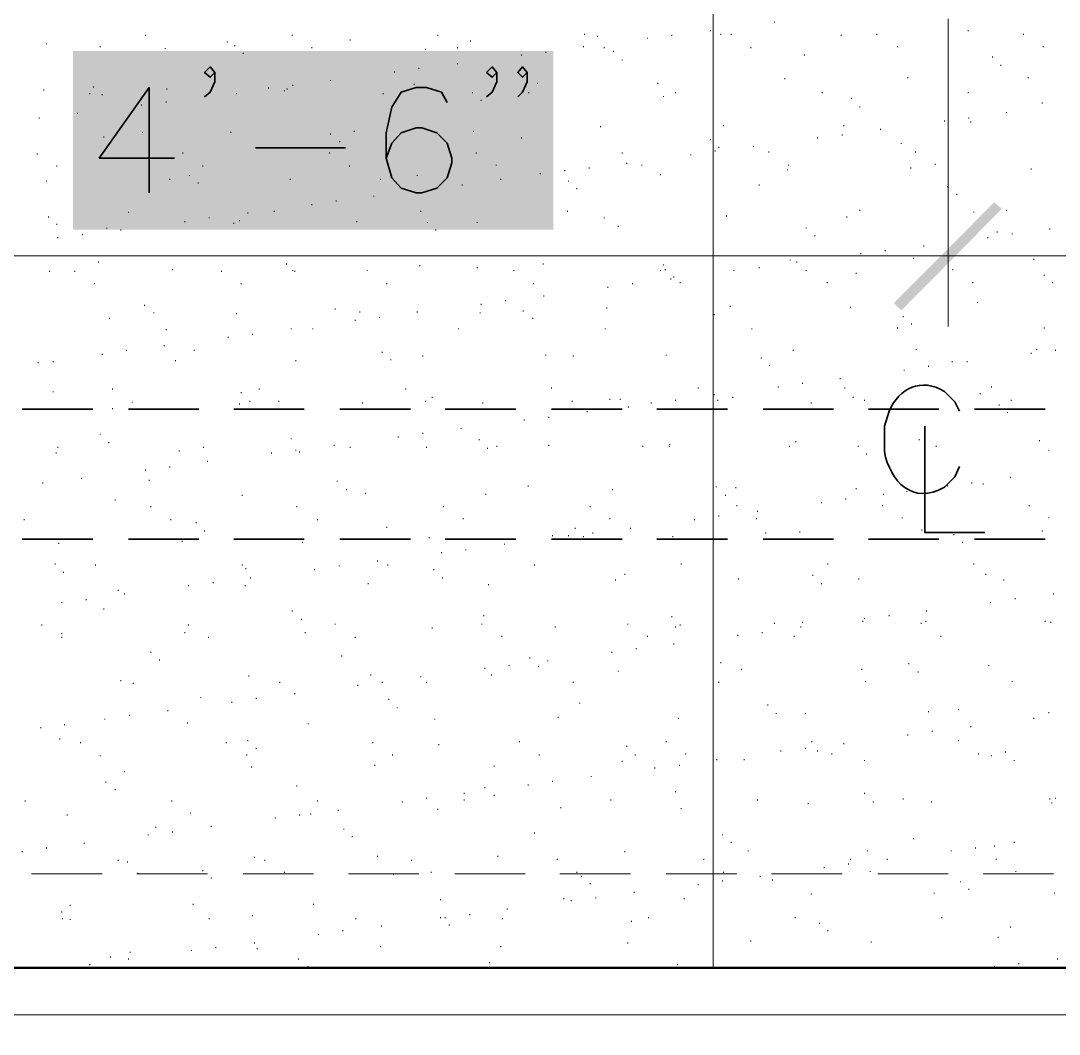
# Model space of a CAD drawing. Header units: inches. Extents: x 5 to 516, y -193 to 129.
# Drawn here: x 68.427 to 72.109, y -88.185 to -84.593 of the extents above; entities that cross this region are included whole.
import ezdxf

# ---------------------------------------------------------------- set-up
doc = ezdxf.new("R2010")
doc.units = ezdxf.units.IN
doc.header["$MEASUREMENT"] = 0
doc.layers.add('PDF4_Geometry', color=7, linetype='Continuous')
doc.layers.add('PDF4_Solid Fills', color=7, linetype='Continuous')

msp = doc.modelspace()

# ---------------------------------------------------------------- hatches: boundary and pattern name
at = {"layer": 'PDF4_Solid Fills', "transparency": 33554559}
msp.add_hatch(color=256, dxfattribs=at).paths.add_polyline_path([(71.5487541, -85.6196488), (71.9054197, -85.2596512), (71.878753, -85.2363179), (71.5220849, -85.5929846), (71.5487516, -85.6196512)])

# ---------------------------------------------------------------- linework, layer by layer
at = {"layer": 'PDF4_Geometry', "lineweight": 15}
for points in [[(70.8820906, -87.9496505), (70.8820906, -79.9696499)], [(71.0987587, -84.5996492), (71.0987587, -84.596316)], [(70.4254255, -84.6429825), (70.4254255, -84.6396492)], [(70.8720944, -84.6296492), (70.8720944, -84.6263156)], [(70.9087596, -84.6429825), (70.9087596, -84.6396492)], [(70.9454281, -84.6429825), (70.9454281, -84.6396492)], [(71.4620942, -84.6429825), (71.4620942, -84.6396492)], [(71.7854279, -84.6296492), (71.7854279, -84.6263156)], [(71.9820934, -84.6429825), (71.9820934, -84.6396492)], [(68.5187583, -84.6763157), (68.5187583, -84.6729825)], [(68.868761, -84.6463157), (68.868761, -84.6429825)], [(69.1587594, -84.6696493), (69.1587594, -84.6663157)], [(69.3887602, -84.6463157), (69.3887602, -84.6429825)], [(69.5954253, -84.6629825), (69.5954253, -84.6596493)], [(69.9054263, -84.6463157), (69.9054263, -84.6429825)], [(70.0220916, -84.6663157), (70.0220916, -84.6629825)], [(70.4720937, -84.6496493), (70.4720937, -84.6463157)], [(70.6487599, -84.6563157), (70.6487599, -84.6529825)], [(70.7354265, -84.6463157), (70.7354265, -84.6429825)], [(71.3354258, -84.6463157), (71.3354258, -84.6429825)], [(68.7087607, -84.6863157), (68.7087607, -84.6829825)], [(68.9387582, -84.6929826), (68.9387582, -84.6896489)], [(69.185425, -84.6829825), (69.185425, -84.6796493)], [(69.2154272, -84.709649), (69.2154272, -84.7063157)], [(69.4587608, -84.6896489), (69.4587608, -84.6863157)], [(69.8620947, -84.6963157), (69.8620947, -84.6929826)], [(69.9754268, -84.6896489), (69.9754268, -84.6863157)], [(70.2020945, -84.7163158), (70.2020945, -84.7129826)], [(70.288761, -84.7063157), (70.288761, -84.7029826)], [(70.4220923, -84.6863157), (70.4220923, -84.6829825)], [(70.495426, -84.6896489), (70.495426, -84.6863157)], [(70.5287614, -84.7029826), (70.5287614, -84.699649)], [(71.0154253, -84.6896489), (71.0154253, -84.6863157)], [(71.2054278, -84.7163158), (71.2054278, -84.7129826)], [(71.5354279, -84.6863157), (71.5354279, -84.6829825)], [(72.0520939, -84.6863157), (72.0520939, -84.6829825)], [(69.9754268, -84.7463159), (69.9754268, -84.7429826)], [(70.5587602, -84.7329826), (70.5587602, -84.729649)], [(71.8720945, -84.7229826), (71.8720945, -84.719649)], [(71.9020933, -84.7529826), (71.9020933, -84.749649)], [(69.7520924, -84.7763159), (69.7520924, -84.7729822)], [(69.8387589, -84.7629827), (69.8387589, -84.759649)], [(69.3920935, -84.8229824), (69.3920935, -84.8196491)], [(69.5254281, -84.8063159), (69.5254281, -84.8029823)], [(69.8220929, -84.8196491), (69.8220929, -84.816316)], [(70.2587588, -84.816316), (70.2587588, -84.8129824)], [(70.6854251, -84.816316), (70.6854251, -84.8129824)], [(71.1354272, -84.7996491), (71.1354272, -84.7963159)], [(71.5720931, -84.7963159), (71.5720931, -84.7929823)], [(71.9987594, -84.7963159), (71.9987594, -84.7929823)], [(68.5087587, -84.8396492), (68.5087587, -84.836316)], [(68.6720922, -84.8529824), (68.6720922, -84.8496492)], [(68.685425, -84.8296492), (68.685425, -84.826316)], [(68.7154271, -84.8563156), (68.7154271, -84.8529824)], [(68.945428, -84.836316), (68.945428, -84.8329824)], [(69.0787593, -84.8629824), (69.0787593, -84.8596493)], [(69.1920948, -84.8529824), (69.1920948, -84.8496492)], [(69.3054269, -84.8329824), (69.3054269, -84.8296492)], [(69.3620947, -84.8429824), (69.3620947, -84.8396492)], [(69.3720943, -84.836316), (69.3720943, -84.8329824)], [(69.712094, -84.8529824), (69.712094, -84.8496492)], [(70.0287614, -84.8496492), (70.0287614, -84.846316)], [(70.22876, -84.8496492), (70.22876, -84.846316)], [(70.7054277, -84.8629824), (70.7054277, -84.8596493)], [(70.7487593, -84.8496492), (70.7487593, -84.846316)], [(71.2687585, -84.8496492), (71.2687585, -84.846316)], [(71.7854279, -84.8496492), (71.7854279, -84.846316)], [(68.8554249, -84.8929825), (68.8554249, -84.8896493)], [(68.9420948, -84.8829825), (68.9420948, -84.8796493)], [(70.0587602, -84.8763156), (70.0587602, -84.8729824)], [(71.3720945, -84.8696493), (71.3720945, -84.8663156)], [(71.4020932, -84.8996493), (71.4020932, -84.8963157)], [(72.0487607, -84.8863156), (72.0487607, -84.8829825)], [(68.6287606, -84.9229825), (68.6287606, -84.9196493)], [(71.9220924, -84.9196493), (71.9220924, -84.9163157)], [(68.4920927, -84.9396489), (68.4920927, -84.9363158)], [(70.4820933, -84.969649), (70.4820933, -84.9663158)], [(70.9187591, -84.9663158), (70.9187591, -84.9629826)], [(71.3454254, -84.9663158), (71.3454254, -84.9629826)], [(71.7020946, -84.949649), (71.7020946, -84.9463158)], [(71.7887612, -84.9396489), (71.7887612, -84.9363158)], [(71.7954275, -84.9529826), (71.7954275, -84.949649)], [(68.7220935, -85.0063159), (68.7220935, -85.0029827)], [(68.8587614, -84.989649), (68.8587614, -84.9863158)], [(69.1720922, -84.989649), (69.1720922, -84.9863158)], [(69.5254281, -84.9963159), (69.5254281, -84.9929826)], [(69.6087615, -84.9863158), (69.6087615, -84.9829826)], [(70.0320946, -84.9863158), (70.0320946, -84.9829826)], [(70.2020945, -85.009649), (70.2020945, -85.0063159)], [(71.2520925, -85.009649), (71.2520925, -85.0063159)], [(71.3387591, -84.999649), (71.3387591, -84.9963159)], [(71.475427, -84.979649), (71.475427, -84.9763158)], [(69.5587601, -85.0229823), (69.5587601, -85.0196491)], [(70.8720944, -85.0163159), (70.8720944, -85.0129827)], [(70.9020932, -85.0429823), (70.9020932, -85.0396491)], [(71.0254283, -85.0396491), (71.0254283, -85.0363159)], [(71.5487607, -85.0296491), (71.5487607, -85.0263159)], [(68.4854263, -85.066316), (68.4854263, -85.0629824)], [(69.0020923, -85.0629824), (69.0020923, -85.0596492)], [(69.5220916, -85.0629824), (69.5220916, -85.0596492)], [(70.0420942, -85.0629824), (70.0420942, -85.0596492)], [(70.5587602, -85.0629824), (70.5587602, -85.0596492)], [(70.8020938, -85.0696492), (70.8020938, -85.066316)], [(70.8887604, -85.0563159), (70.8887604, -85.0529823)], [(71.0787594, -85.0596492), (71.0787594, -85.0563159)], [(71.5987587, -85.0596492), (71.5987587, -85.0563159)], [(68.5554268, -85.1096493), (68.5554268, -85.1063156)], [(69.0720929, -85.1096493), (69.0720929, -85.1063156)], [(69.5920921, -85.1096493), (69.5920921, -85.1063156)], [(70.1120947, -85.1063156), (70.1120947, -85.1029824)], [(70.4420949, -85.1163157), (70.4420949, -85.1129824)], [(70.5754262, -85.0996492), (70.5754262, -85.096316)], [(70.6287608, -85.1063156), (70.6287608, -85.1029824)], [(71.1454268, -85.1229824), (71.1454268, -85.1196493)], [(71.14876, -85.1063156), (71.14876, -85.1029824)], [(71.5820927, -85.1163157), (71.5820927, -85.1129824)], [(71.6687592, -85.1029824), (71.6687592, -85.0996492)], [(72.0087589, -85.1196493), (72.0087589, -85.1163157)], [(68.9554276, -85.1563157), (68.9554276, -85.1529825)], [(69.0254281, -85.1429825), (69.0254281, -85.1396493)], [(69.3820938, -85.1563157), (69.3820938, -85.1529825)], [(69.7020944, -85.1563157), (69.7020944, -85.1529825)], [(69.8320925, -85.1429825), (69.8320925, -85.1396493)], [(70.1287607, -85.1563157), (70.1287607, -85.1529825)], [(70.2687584, -85.1363157), (70.2687584, -85.1329825)], [(70.355425, -85.1263157), (70.355425, -85.1229824)], [(70.6954281, -85.1396493), (70.6954281, -85.1363157)], [(68.5187583, -85.1629826), (68.5187583, -85.1596493)], [(69.0554269, -85.1696493), (69.0554269, -85.1663157)], [(69.9054263, -85.1863158), (69.9054263, -85.1829826)], [(69.9920928, -85.1763157), (69.9920928, -85.1729826)], [(70.3687611, -85.1629826), (70.3687611, -85.1596493)], [(70.3987599, -85.1896489), (70.3987599, -85.1863158)], [(71.0454275, -85.1763157), (71.0454275, -85.1729826)], [(71.7120942, -85.1829826), (71.7120942, -85.1796494)], [(69.5454274, -85.2329827), (69.5454274, -85.2296491)], [(69.6787586, -85.2163158), (69.6787586, -85.2129826)], [(71.7454261, -85.209649), (71.7454261, -85.2063158)], [(69.3254261, -85.2696491), (69.3254261, -85.2663159)], [(69.4587608, -85.2463159), (69.4587608, -85.2429827)], [(69.8454253, -85.2696491), (69.8454253, -85.2663159)], [(70.3654279, -85.2696491), (70.3654279, -85.2663159)], [(70.882094, -85.2663159), (70.882094, -85.2629827)], [(71.4020932, -85.2663159), (71.4020932, -85.2629827)], [(71.9220924, -85.2663159), (71.9220924, -85.2629827)], [(68.5254281, -85.2896491), (68.5254281, -85.286316)], [(68.8087601, -85.2729823), (68.8087601, -85.2696491)], [(69.0087587, -85.306316), (69.0087587, -85.3029823)], [(69.0954253, -85.2929823), (69.0954253, -85.2896491)], [(69.2020944, -85.3029823), (69.2020944, -85.2996492)], [(69.2320932, -85.276316), (69.2320932, -85.2729823)], [(69.6187611, -85.306316), (69.6187611, -85.3029823)], [(70.495426, -85.2929823), (70.495426, -85.2896491)], [(70.9287587, -85.286316), (70.9287587, -85.2829823)], [(71.3554251, -85.2896491), (71.3554251, -85.286316)], [(71.8054271, -85.2729823), (71.8054271, -85.2696491)], [(68.5554268, -85.316316), (68.5554268, -85.3129824)], [(68.7320931, -85.3296492), (68.7320931, -85.326316)], [(68.7820945, -85.336316), (68.7820945, -85.3329824)], [(69.1820918, -85.3129824), (69.1820918, -85.3096492)], [(69.8687611, -85.3096492), (69.8687611, -85.306316)], [(69.8987599, -85.336316), (69.8987599, -85.3329824)], [(70.0454274, -85.3096492), (70.0454274, -85.306316)], [(70.5454274, -85.3229824), (70.5454274, -85.3196492)], [(71.2120942, -85.3296492), (71.2120942, -85.326316)], [(71.8887604, -85.3429824), (71.8887604, -85.3396492)], [(72.0754263, -85.3329824), (72.0754263, -85.3296492)], [(68.5587601, -85.3629825), (68.5587601, -85.3596493)], [(68.6454266, -85.3529825), (68.6454266, -85.3496492)], [(71.2420929, -85.3563156), (71.2420929, -85.3529825)], [(71.8554251, -85.3629825), (71.8554251, -85.3596493)], [(71.942095, -85.3496492), (71.942095, -85.3463161)], [(71.492093, -85.4096493), (71.492093, -85.4063157)], [(71.6287609, -85.3929825), (71.6287609, -85.3896493)], [(75.838756, -85.4263179), (71.7154223, -85.4263179), (67.5887554, -85.4263179)], [(68.7020943, -85.449649), (68.7020943, -85.4463158)], [(71.1554264, -85.4429826), (71.1554264, -85.439649)], [(71.1787588, -85.449649), (71.1787588, -85.4463158)], [(71.4054264, -85.4196494), (71.4054264, -85.4163157)], [(71.5920922, -85.4363158), (71.5920922, -85.4329826)], [(72.0187586, -85.439649), (72.0187586, -85.4363158)], [(68.5287613, -85.4829827), (68.5287613, -85.4796491)], [(68.618761, -85.4829827), (68.618761, -85.4796491)], [(68.9654271, -85.4763159), (68.9654271, -85.4729826)], [(69.1387602, -85.4829827), (69.1387602, -85.4796491)], [(69.3687611, -85.4563158), (69.3687611, -85.4529826)], [(69.3920935, -85.4796491), (69.3920935, -85.4763159)], [(69.3987598, -85.4829827), (69.3987598, -85.4796491)], [(69.6554263, -85.4796491), (69.6554263, -85.4763159)], [(69.8420921, -85.4629826), (69.8420921, -85.459649)], [(70.0454274, -85.469649), (70.0454274, -85.4663159)], [(70.1754255, -85.4796491), (70.1754255, -85.4763159)], [(70.2787614, -85.4563158), (70.2787614, -85.4529826)], [(70.6954281, -85.4796491), (70.6954281, -85.4763159)], [(70.7054277, -85.459649), (70.7054277, -85.4563158)], [(70.7120941, -85.4763159), (70.7120941, -85.4729826)], [(70.9554278, -85.4796491), (70.9554278, -85.4763159)], [(71.0454275, -85.469649), (71.0454275, -85.4663159)], [(71.2120942, -85.4796491), (71.2120942, -85.4763159)], [(71.3887604, -85.4896491), (71.3887604, -85.4863159)], [(71.7320934, -85.4763159), (71.7320934, -85.4729826)], [(68.6887582, -85.526316), (68.6887582, -85.5229823)], [(69.2087608, -85.526316), (69.2087608, -85.5229823)], [(69.7254268, -85.526316), (69.7254268, -85.5229823)], [(70.245426, -85.526316), (70.245426, -85.5229823)], [(70.5954254, -85.526316), (70.5954254, -85.5229823)], [(70.7320933, -85.5096491), (70.7320933, -85.5063159)], [(70.7420929, -85.5029827), (70.7420929, -85.4996491)], [(70.7654253, -85.5229823), (70.7654253, -85.5196491)], [(71.2854279, -85.5229823), (71.2854279, -85.5196491)], [(71.8020939, -85.5229823), (71.8020939, -85.5196491)], [(72.0554271, -85.4963159), (72.0554271, -85.4929827)], [(72.0854259, -85.5229823), (72.0854259, -85.5196491)], [(70.5087588, -85.5396491), (70.5087588, -85.536316)], [(70.0587602, -85.5996493), (70.0587602, -85.5963161)], [(70.1454267, -85.586316), (70.1454267, -85.5829824)], [(70.2820946, -85.5696492), (70.2820946, -85.566316)], [(71.8187599, -85.5929824), (71.8187599, -85.5896493)], [(68.8654278, -85.6029825), (68.8654278, -85.5996493)], [(68.8987598, -85.6296493), (68.8987598, -85.6263157)], [(69.1920948, -85.6329825), (69.1920948, -85.6296493)], [(69.5420941, -85.6163157), (69.5420941, -85.6129825)], [(69.6287607, -85.6263157), (69.6287607, -85.6229825)], [(69.8320925, -85.6263157), (69.8320925, -85.6229825)], [(70.055427, -85.6296493), (70.055427, -85.6263157)], [(70.2087609, -85.6229825), (70.2087609, -85.6196493)], [(70.5054257, -85.6129825), (70.5054257, -85.6096493)], [(70.8854272, -85.6363157), (70.8854272, -85.6329825)], [(70.9420949, -85.6063156), (70.9420949, -85.6029825)], [(71.3687612, -85.6096493), (71.3687612, -85.6063156)], [(68.7420927, -85.6496494), (68.7420927, -85.6463158)], [(69.6120947, -85.6563158), (69.6120947, -85.6529825)], [(69.6987612, -85.6463158), (69.6987612, -85.6429825)], [(70.2420929, -85.6496494), (70.2420929, -85.6463158)], [(71.5554271, -85.6429825), (71.5554271, -85.6396493)], [(71.5854259, -85.6696494), (71.5854259, -85.6663158)], [(68.9420948, -85.689649), (68.9420948, -85.6863158)], [(69.2487592, -85.7063158), (69.2487592, -85.7029827)], [(69.3854271, -85.6863158), (69.3854271, -85.6829826)], [(69.462094, -85.6863158), (69.462094, -85.6829826)], [(69.97876, -85.6863158), (69.97876, -85.6829826)], [(70.4987593, -85.6863158), (70.4987593, -85.6829826)], [(71.0187585, -85.6863158), (71.0187585, -85.6829826)], [(71.5354279, -85.6829826), (71.5354279, -85.6796494)], [(72.0554271, -85.6829826), (72.0554271, -85.6796494)], [(68.935425, -85.7463159), (68.935425, -85.7429827)], [(69.1620926, -85.7163159), (69.1620926, -85.7129827)], [(68.7154271, -85.776316), (68.7154271, -85.7729823)], [(68.8020937, -85.7629828), (68.8020937, -85.7596491)], [(69.0420941, -85.7629828), (69.0420941, -85.7596491)], [(69.7087608, -85.7696492), (69.7087608, -85.7663159)], [(69.8520917, -85.7829824), (69.8520917, -85.7796492)], [(70.288761, -85.7796492), (70.288761, -85.776316)], [(70.3854271, -85.7829824), (70.3854271, -85.7796492)], [(70.7154273, -85.7796492), (70.7154273, -85.776316)], [(71.165426, -85.7629828), (71.165426, -85.7596491)], [(71.6020919, -85.7596491), (71.6020919, -85.7563159)], [(72.0087589, -85.7729823), (72.0087589, -85.7696492)], [(72.0287616, -85.7596491), (72.0287616, -85.7563159)], [(72.0954255, -85.7629828), (72.0954255, -85.7596491)], [(68.4887595, -85.806316), (68.4887595, -85.8029824)], [(68.5420941, -85.8029824), (68.5420941, -85.7996492)], [(68.9754268, -85.7996492), (68.9754268, -85.796316)], [(69.4020931, -85.7996492), (69.4020931, -85.796316)], [(69.7387596, -85.796316), (69.7387596, -85.7929824)], [(71.0520939, -85.7896492), (71.0520939, -85.786316)], [(71.0820926, -85.816316), (71.0820926, -85.8129824)], [(71.6454268, -85.8196492), (71.6454268, -85.816316)], [(71.7287601, -85.8029824), (71.7287601, -85.7996492)], [(71.7820947, -85.8029824), (71.7820947, -85.7996492)], [(71.5587603, -85.8329824), (71.5587603, -85.8296493)], [(70.3087602, -85.8963158), (70.3087602, -85.8929826)], [(70.8287594, -85.8963158), (70.8287594, -85.8929826)], [(71.1120948, -85.8929826), (71.1120948, -85.8896493)], [(71.1987613, -85.8796493), (71.1987613, -85.8763157)], [(71.3320927, -85.8629825), (71.3320927, -85.8596493)], [(71.3487587, -85.8963158), (71.3487587, -85.8929826)], [(71.8687613, -85.8929826), (71.8687613, -85.8896493)], [(68.5420941, -85.9096494), (68.5420941, -85.9063158)], [(68.7520923, -85.8996494), (68.7520923, -85.8963158)], [(69.2087608, -85.9129826), (69.2087608, -85.9096494)], [(69.2720916, -85.8996494), (69.2720916, -85.8963158)], [(69.7920942, -85.8996494), (69.7920942, -85.8963158)], [(69.8854271, -85.9296494), (69.8854271, -85.9263158)], [(70.8854272, -85.9196494), (70.8854272, -85.9163158)], [(70.9520945, -85.9296494), (70.9520945, -85.9263158)], [(71.3787608, -85.9296494), (71.3787608, -85.9263158)], [(71.8287595, -85.9163158), (71.8287595, -85.9129826)], [(68.7520923, -85.9696491), (68.7520923, -85.9663159)], [(68.8220929, -85.9463158), (68.8220929, -85.9429827)], [(69.2020944, -85.9529827), (69.2020944, -85.9496491)], [(69.2387596, -85.9429827), (69.2387596, -85.939649)], [(69.3420921, -85.9429827), (69.3420921, -85.939649)], [(69.6387603, -85.9496491), (69.6387603, -85.9463158)], [(69.8620947, -85.9429827), (69.8620947, -85.939649)], [(70.0654266, -85.9496491), (70.0654266, -85.9463158)], [(70.3820939, -85.9429827), (70.3820939, -85.939649)], [(70.5154253, -85.9363158), (70.5154253, -85.9329826)], [(70.5520938, -85.9363158), (70.5520938, -85.9329826)], [(70.5820926, -85.9629827), (70.5820926, -85.9596491)], [(70.6620927, -85.9496491), (70.6620927, -85.9463158)], [(70.7487593, -85.939649), (70.7487593, -85.9363158)], [(70.89876, -85.939649), (70.89876, -85.9363158)], [(71.2287601, -85.9496491), (71.2287601, -85.9463158)], [(71.4187592, -85.939649), (71.4187592, -85.9363158)], [(71.8954268, -85.9563158), (71.8954268, -85.9529827)], [(71.9387584, -85.939649), (71.9387584, -85.9363158)], [(70.2987606, -85.9996491), (70.2987606, -85.996316)], [(70.4354251, -85.9796491), (70.4354251, -85.9763159)], [(71.9254256, -85.9829827), (71.9254256, -85.9796491)], [(69.9887596, -86.0396492), (69.9887596, -86.036316)], [(70.2120941, -86.0096491), (70.2120941, -86.006316)], [(68.7087607, -86.0596492), (68.7087607, -86.056316)], [(69.3854271, -86.0763161), (69.3854271, -86.0729825)], [(69.7654252, -86.0696492), (69.7654252, -86.0663161)], [(69.8520917, -86.056316), (69.8520917, -86.0529824)], [(70.0520938, -86.0796493), (70.0520938, -86.0763161)], [(71.6120949, -86.0796493), (71.6120949, -86.0763161)], [(68.5587601, -86.1063157), (68.5587601, -86.1029825)], [(68.7387595, -86.0896493), (68.7387595, -86.0863161)], [(69.0754261, -86.1063157), (69.0754261, -86.1029825)], [(69.4020931, -86.1163157), (69.4020931, -86.1129825)], [(69.538761, -86.0996493), (69.538761, -86.0963161)], [(69.5954253, -86.1063157), (69.5954253, -86.1029825)], [(69.8654279, -86.1063157), (69.8654279, -86.1029825)], [(70.0820926, -86.1096494), (70.0820926, -86.1063157)], [(70.1154279, -86.1029825), (70.1154279, -86.0996493)], [(70.2987606, -86.0996493), (70.2987606, -86.0963161)], [(70.6320939, -86.1029825), (70.6320939, -86.0996493)], [(70.7254269, -86.1029825), (70.7254269, -86.0996493)], [(70.7287601, -86.0963161), (70.7287601, -86.0929825)], [(71.1520932, -86.1029825), (71.1520932, -86.0996493)], [(71.1754255, -86.0863161), (71.1754255, -86.0829825)], [(71.3954268, -86.1029825), (71.3954268, -86.0996493)], [(71.6720924, -86.1029825), (71.6720924, -86.0996493)], [(72.0387612, -86.0829825), (72.0387612, -86.0796493)], [(72.0720931, -86.1163157), (72.0720931, -86.1129825)], [(68.5520937, -86.1263157), (68.5520937, -86.1229825)], [(68.9887595, -86.1196494), (68.9887595, -86.1163157)], [(69.3154265, -86.1263157), (69.3154265, -86.1229825)], [(69.4154258, -86.1229825), (69.4154258, -86.1196494)], [(71.4254256, -86.1296494), (71.4254256, -86.1263157)], [(68.868761, -86.1863159), (68.868761, -86.1829826)], [(68.9554276, -86.1763158), (68.9554276, -86.1729826)], [(69.0887589, -86.1563158), (69.0887589, -86.1529826)], [(68.6420934, -86.2163159), (68.6420934, -86.2129827)], [(68.8820938, -86.2229827), (68.8820938, -86.2196491)], [(69.5487605, -86.2263159), (69.5487605, -86.2229827)], [(71.9354252, -86.2129827), (71.9354252, -86.2096491)], [(68.5054255, -86.2329827), (68.5054255, -86.2296491)], [(69.5820925, -86.256316), (69.5820925, -86.2529828)], [(70.2254269, -86.2429827), (70.2254269, -86.2396491)], [(70.5254282, -86.256316), (70.5254282, -86.2529828)], [(70.8920936, -86.246316), (70.8920936, -86.2429827)], [(70.9620941, -86.2496491), (70.9620941, -86.246316)], [(71.3887604, -86.2529828), (71.3887604, -86.2496491)], [(71.5687599, -86.2629828), (71.5687599, -86.2596491)], [(71.7120942, -86.2429827), (71.7120942, -86.2396491)], [(71.7987607, -86.2329827), (71.7987607, -86.2296491)], [(71.8387591, -86.2363159), (71.8387591, -86.2329827)], [(68.7620919, -86.2929824), (68.7620919, -86.2896492)], [(69.212094, -86.276316), (69.212094, -86.2729824)], [(69.6487599, -86.2696492), (69.6487599, -86.266316)], [(70.0754262, -86.2729824), (70.0754262, -86.2696492)], [(70.9254255, -86.276316), (70.9254255, -86.2729824)], [(71.3520918, -86.2896492), (71.3520918, -86.286316)], [(71.4854266, -86.2729824), (71.4854266, -86.2696492)], [(68.8887602, -86.3163161), (68.8887602, -86.3129825)], [(69.4054262, -86.3163161), (69.4054262, -86.3129825)], [(69.9254254, -86.3163161), (69.9254254, -86.3129825)], [(70.4454281, -86.3163161), (70.4454281, -86.3129825)], [(70.9654273, -86.3129825), (70.9654273, -86.3096493)], [(71.0387611, -86.3329825), (71.0387611, -86.3296493)], [(71.2654253, -86.3029824), (71.2654253, -86.2996493)], [(71.4820933, -86.3129825), (71.4820933, -86.3096493)], [(72.0020926, -86.3129825), (72.0020926, -86.3096493)], [(68.4387582, -86.3629825), (68.4387582, -86.3596494)], [(68.9587608, -86.3629825), (68.9587608, -86.3596494)], [(69.0487605, -86.3729825), (69.0487605, -86.3696494)], [(69.47876, -86.3629825), (69.47876, -86.3596494)], [(69.995426, -86.3596494), (69.995426, -86.3563157)], [(70.5154253, -86.3596494), (70.5154253, -86.3563157)], [(70.8154266, -86.3629825), (70.8154266, -86.3596494)], [(70.9020932, -86.3496493), (70.9020932, -86.3463161)], [(71.0354279, -86.3596494), (71.0354279, -86.3563157)], [(71.5520939, -86.3563157), (71.5520939, -86.3529825)], [(72.0720931, -86.3563157), (72.0720931, -86.3529825)], [(69.0787593, -86.4029826), (69.0787593, -86.3996494)], [(69.7254268, -86.3896494), (69.7254268, -86.3863158)], [(70.3920935, -86.3929826), (70.3920935, -86.3896494)], [(70.4554277, -86.4096494), (70.4554277, -86.4063158)], [(70.588759, -86.3929826), (70.588759, -86.3896494)], [(71.0687599, -86.4096494), (71.0687599, -86.4063158)], [(71.1887584, -86.4063158), (71.1887584, -86.4029826)], [(71.6220945, -86.3996494), (71.6220945, -86.3963158)], [(72.0487607, -86.4029826), (72.0487607, -86.3996494)], [(68.5620932, -86.4463159), (68.5620932, -86.4429827)], [(68.9987591, -86.439649), (68.9987591, -86.4363159)], [(69.4254254, -86.4429827), (69.4254254, -86.439649)], [(69.8754275, -86.4263158), (69.8754275, -86.4229827)], [(70.3120934, -86.4196494), (70.3120934, -86.4163158)], [(70.3687611, -86.4196494), (70.3687611, -86.4163158)], [(70.4220923, -86.4229827), (70.4220923, -86.4196494)], [(70.7387597, -86.4229827), (70.7387597, -86.4196494)], [(71.7354266, -86.4163158), (71.7354266, -86.4129827)], [(71.7654254, -86.4429827), (71.7654254, -86.439649)], [(69.9187591, -86.4796492), (69.9187591, -86.4763159)], [(70.0054256, -86.4696491), (70.0054256, -86.4663159)], [(70.1420935, -86.4496491), (70.1420935, -86.4463159)], [(68.5487604, -86.5196492), (68.5487604, -86.516316)], [(69.6920948, -86.5096492), (69.6920948, -86.506316)], [(70.7687585, -86.5196492), (70.7687585, -86.516316)], [(71.2887611, -86.5196492), (71.2887611, -86.516316)], [(71.8054271, -86.5196492), (71.8054271, -86.516316)], [(68.5787592, -86.5496493), (68.5787592, -86.5463161)], [(68.6920947, -86.5229824), (68.6920947, -86.5196492)], [(69.212094, -86.5229824), (69.212094, -86.5196492)], [(69.2254268, -86.5363161), (69.2254268, -86.5329824)], [(69.4687604, -86.5396492), (69.4687604, -86.5363161)], [(69.5554269, -86.5263161), (69.5554269, -86.5229824)], [(69.72876, -86.5229824), (69.72876, -86.5196492)], [(69.8920935, -86.5396492), (69.8920935, -86.5363161)], [(70.2487592, -86.5229824), (70.2487592, -86.5196492)], [(70.5687598, -86.5563161), (70.5687598, -86.5529824)], [(71.8487587, -86.5563161), (71.8487587, -86.5529824)], [(69.1087614, -86.5863161), (69.1087614, -86.5829825)], [(69.2420928, -86.5696493), (69.2420928, -86.5663161)], [(69.6587595, -86.5896493), (69.6587595, -86.5863161)], [(69.9220923, -86.5696493), (69.9220923, -86.5663161)], [(70.0854257, -86.5929825), (70.0854257, -86.5896493)], [(70.5354278, -86.5763161), (70.5354278, -86.5729825)], [(70.9720937, -86.5729825), (70.9720937, -86.5696493)], [(71.2354266, -86.5596493), (71.2354266, -86.5563161)], [(71.2654253, -86.5896493), (71.2654253, -86.5863161)], [(71.39876, -86.5729825), (71.39876, -86.5696493)], [(71.9120928, -86.5763161), (71.9120928, -86.5729825)], [(68.7720915, -86.6129826), (68.7720915, -86.6096494)], [(68.7954273, -86.6263158), (68.7954273, -86.6229826)], [(69.0220915, -86.5963162), (69.0220915, -86.5929825)], [(69.2220936, -86.5963162), (69.2220936, -86.5929825)], [(72.0887591, -86.6263158), (72.0887591, -86.6229826)], [(68.5720928, -86.6563158), (68.5720928, -86.6529826)], [(68.6587594, -86.6463158), (68.6587594, -86.6429826)], [(71.865428, -86.6563158), (71.865428, -86.6529826)], [(71.9520946, -86.6429826), (71.9520946, -86.6396494)], [(68.7220935, -86.6796495), (68.7220935, -86.6763158)], [(69.3887602, -86.6863159), (69.3887602, -86.6829827)], [(70.0687598, -86.7029827), (70.0687598, -86.6996491)], [(70.7354265, -86.7063159), (70.7354265, -86.7029827)], [(71.5054257, -86.7029827), (71.5054257, -86.6996491)], [(71.6387604, -86.6863159), (71.6387604, -86.6829827)], [(68.5020923, -86.736316), (68.5020923, -86.7329828)], [(69.0220915, -86.736316), (69.0220915, -86.7329828)], [(69.4220922, -86.716316), (69.4220922, -86.7129827)], [(69.5420941, -86.7329828), (69.5420941, -86.7296492)], [(70.0620933, -86.7329828), (70.0620933, -86.7296492)], [(70.322093, -86.7429828), (70.322093, -86.7396492)], [(70.5787594, -86.7329828), (70.5787594, -86.7296492)], [(70.7487593, -86.7429828), (70.7487593, -86.7396492)], [(70.7654253, -86.736316), (70.7654253, -86.7329828)], [(71.0987587, -86.7296492), (71.0987587, -86.726316)], [(71.1920949, -86.7429828), (71.1920949, -86.7396492)], [(71.1987613, -86.726316), (71.1987613, -86.7229827)], [(71.4120928, -86.7229827), (71.4120928, -86.7196491)], [(71.4187592, -86.7129827), (71.4187592, -86.7096491)], [(71.6187612, -86.7296492), (71.6187612, -86.726316)], [(71.6354272, -86.7229827), (71.6354272, -86.7196491)], [(72.0587603, -86.7229827), (72.0587603, -86.7196491)], [(72.0787595, -86.726316), (72.0787595, -86.7229827)], [(68.5720928, -86.766316), (68.5720928, -86.7629828)], [(68.5720928, -86.7796492), (68.5720928, -86.7763161)], [(69.0087587, -86.7629828), (69.0087587, -86.7596492)], [(69.092092, -86.7796492), (69.092092, -86.7763161)], [(69.435425, -86.7629828), (69.435425, -86.7596492)], [(69.6120947, -86.7796492), (69.6120947, -86.7763161)], [(69.8854271, -86.746316), (69.8854271, -86.7429828)], [(70.1320939, -86.7763161), (70.1320939, -86.7729824)], [(70.6487599, -86.7763161), (70.6487599, -86.7729824)], [(70.9687605, -86.7729824), (70.9687605, -86.7696492)], [(71.055427, -86.7629828), (71.055427, -86.7596492)], [(71.1687592, -86.7763161), (71.1687592, -86.7729824)], [(71.6887584, -86.7763161), (71.6887584, -86.7729824)], [(70.7420929, -86.8029825), (70.7420929, -86.7996493)], [(68.8887602, -86.8329825), (68.8887602, -86.8296494)], [(69.5654265, -86.8463162), (69.5654265, -86.8429825)], [(70.2320932, -86.8529826), (70.2320932, -86.8496494)], [(70.5220917, -86.8329825), (70.5220917, -86.8296494)], [(70.6087616, -86.8196493), (70.6087616, -86.8163161)], [(68.918759, -86.8596494), (68.918759, -86.8563157)], [(70.072093, -86.8896494), (70.072093, -86.8863158)], [(70.1587595, -86.8796494), (70.1587595, -86.8763158)], [(70.262092, -86.8829826), (70.262092, -86.8796494)], [(70.2954274, -86.8629826), (70.2954274, -86.8596494)], [(70.9087596, -86.8696494), (70.9087596, -86.8663158)], [(71.5754263, -86.8729826), (71.5754263, -86.8696494)], [(71.8587617, -86.8796494), (71.8587617, -86.8763158)], [(69.2354264, -86.9163159), (69.2354264, -86.9129827)], [(69.668759, -86.9129827), (69.668759, -86.9096495)], [(69.8454253, -86.9196495), (69.8454253, -86.9163159)], [(70.0954253, -86.9129827), (70.0954253, -86.9096495)], [(70.5454274, -86.8996495), (70.5454274, -86.8963159)], [(70.9820933, -86.8929826), (70.9820933, -86.8896494)], [(71.4087596, -86.8929826), (71.4087596, -86.8896494)], [(71.6087616, -86.9029826), (71.6087616, -86.8996495)], [(68.7820945, -86.9329827), (68.7820945, -86.9296495)], [(68.8254261, -86.9429828), (68.8254261, -86.9396491)], [(69.3454253, -86.9396491), (69.3454253, -86.9363159)], [(69.6220943, -86.9496491), (69.6220943, -86.9463159)], [(69.7087608, -86.9396491), (69.7087608, -86.9363159)], [(69.8654279, -86.9396491), (69.8654279, -86.9363159)], [(70.3854271, -86.9396491), (70.3854271, -86.9363159)], [(70.9020932, -86.9396491), (70.9020932, -86.9363159)], [(71.4220924, -86.9363159), (71.4220924, -86.9329827)], [(71.942095, -86.9363159), (71.942095, -86.9329827)], [(69.0654265, -86.9929828), (69.0654265, -86.9896492)], [(69.2620919, -86.996316), (69.2620919, -86.9929828)], [(69.3987598, -86.9796492), (69.3987598, -86.976316)], [(69.7320932, -86.9996492), (69.7320932, -86.996316)], [(69.1754254, -87.0096492), (69.1754254, -87.006316)], [(69.762092, -87.0296493), (69.762092, -87.0263161)], [(70.4087595, -87.0129829), (70.4087595, -87.0096492)], [(71.0754263, -87.0196493), (71.0754263, -87.016316)], [(71.7520925, -87.0363161), (71.7520925, -87.0329825)], [(68.7254267, -87.0696493), (68.7254267, -87.0663161)], [(68.8120932, -87.0563161), (68.8120932, -87.0529825)], [(68.9487611, -87.0396493), (68.9487611, -87.0363161)], [(69.8954267, -87.0696493), (69.8954267, -87.0663161)], [(70.3320926, -87.0629825), (70.3320926, -87.0596493)], [(70.7587588, -87.0663161), (70.7587588, -87.0629825)], [(71.105425, -87.0496493), (71.105425, -87.0463161)], [(71.2087609, -87.0496493), (71.2087609, -87.0463161)], [(71.6454268, -87.0429825), (71.6454268, -87.0396493)], [(72.0187586, -87.0663161), (72.0187586, -87.0629825)], [(72.0720931, -87.0463161), (72.0720931, -87.0429825)], [(68.4987591, -87.0996494), (68.4987591, -87.0963162)], [(68.5820924, -87.0896494), (68.5820924, -87.0863162)], [(69.0187583, -87.0829825), (69.0187583, -87.0796494)], [(69.445428, -87.0863162), (69.445428, -87.0829825)], [(71.7954275, -87.0963162), (71.7954275, -87.0929825)], [(68.5654264, -87.1396494), (68.5654264, -87.1363158)], [(69.2320932, -87.1463159), (69.2320932, -87.1429827)], [(71.5720931, -87.1263158), (71.5720931, -87.1229826)], [(71.6587596, -87.1129826), (71.6587596, -87.1096494)], [(71.7520925, -87.1463159), (71.7520925, -87.1429827)], [(68.6387602, -87.1529827), (68.6387602, -87.1496495)], [(69.1554262, -87.1529827), (69.1554262, -87.1496495)], [(69.2620919, -87.1729823), (69.2620919, -87.1696495)], [(69.6754254, -87.1529827), (69.6754254, -87.1496495)], [(69.9087595, -87.1596495), (69.9087595, -87.1563159)], [(70.1954281, -87.1496495), (70.1954281, -87.1463159)], [(70.5754262, -87.1663159), (70.5754262, -87.1629827)], [(70.7154273, -87.1496495), (70.7154273, -87.1463159)], [(71.1220944, -87.1829827), (71.1220944, -87.1796495)], [(71.2087609, -87.1729823), (71.2087609, -87.1696495)], [(71.2320933, -87.1496495), (71.2320933, -87.1463159)], [(71.2520925, -87.1829827), (71.2520925, -87.1796495)], [(71.3454254, -87.1563159), (71.3454254, -87.1529827)], [(68.7087607, -87.1996495), (68.7087607, -87.1963164)], [(69.2287599, -87.1963164), (69.2287599, -87.1929823)], [(69.745426, -87.1963164), (69.745426, -87.1929823)], [(70.2654253, -87.1963164), (70.2654253, -87.1929823)], [(70.5587602, -87.2196496), (70.5587602, -87.2163164)], [(70.605425, -87.1963164), (70.605425, -87.1929823)], [(70.7854278, -87.1929823), (70.7854278, -87.1896491)], [(70.8954267, -87.2129824), (70.8954267, -87.2096492)], [(70.9920929, -87.2129824), (70.9920929, -87.2096492)], [(71.3020939, -87.1929823), (71.3020939, -87.1896491)], [(71.4187592, -87.2163164), (71.4187592, -87.2129824)], [(71.8220931, -87.1929823), (71.8220931, -87.1896491)], [(71.8687613, -87.1996495), (71.8687613, -87.1963164)], [(71.9187592, -87.1863159), (71.9187592, -87.1829827)], [(71.9487614, -87.2163164), (71.9487614, -87.2129824)], [(68.7954273, -87.2563156), (68.7954273, -87.2529824)], [(69.2454259, -87.2396496), (69.2454259, -87.2363156)], [(69.6820919, -87.2329824), (69.6820919, -87.2296492)], [(70.105425, -87.2363156), (70.105425, -87.2329824)], [(70.6754255, -87.2429828), (70.6754255, -87.2396496)], [(70.7620921, -87.2329824), (70.7620921, -87.2296492)], [(68.7287599, -87.2929825), (68.7287599, -87.2896493)], [(70.3120934, -87.2896493), (70.3120934, -87.2863161)], [(70.4487613, -87.2729824), (70.4487613, -87.2696493)], [(68.7620919, -87.3196489), (68.7620919, -87.3163157)], [(69.4054262, -87.3063161), (69.4054262, -87.3029829)], [(70.072093, -87.3129826), (70.072093, -87.3096493)], [(70.2254269, -87.3029829), (70.2254269, -87.2996497)], [(70.7487593, -87.3263162), (70.7487593, -87.3229829)], [(68.4420947, -87.359649), (68.4420947, -87.3563158)], [(68.962094, -87.359649), (68.962094, -87.3563158)], [(69.47876, -87.359649), (69.47876, -87.3563158)], [(69.7787614, -87.3629831), (69.7787614, -87.359649)], [(69.8654279, -87.3496494), (69.8654279, -87.3463162)], [(69.9987592, -87.3329826), (69.9987592, -87.3296494)], [(69.9987592, -87.3563158), (69.9987592, -87.3529826)], [(70.105425, -87.3396489), (70.105425, -87.3363158)], [(70.5187584, -87.3563158), (70.5187584, -87.3529826)], [(71.0387611, -87.3563158), (71.0387611, -87.3529826)], [(71.4187592, -87.3329826), (71.4187592, -87.3296494)], [(71.4487613, -87.3629831), (71.4487613, -87.359649)], [(71.5554271, -87.3529826), (71.5554271, -87.3496494)], [(71.6554264, -87.3629831), (71.6554264, -87.359649)], [(72.0754263, -87.3529826), (72.0754263, -87.3496494)], [(72.0820927, -87.3663162), (72.0820927, -87.3629831)], [(72.0954255, -87.3496494), (72.0954255, -87.3463162)], [(69.0287613, -87.4029823), (69.0287613, -87.3996491)], [(69.5520937, -87.3929827), (69.5520937, -87.3896495)], [(69.9054263, -87.3896495), (69.9054263, -87.3863163)], [(70.3420921, -87.3829831), (70.3420921, -87.3796491)], [(70.7687585, -87.3863163), (70.7687585, -87.3829831)], [(71.2187605, -87.3696495), (71.2187605, -87.3663162)], [(68.592092, -87.4096495), (68.592092, -87.4063163)], [(69.3287593, -87.4196491), (69.3287593, -87.4163159)], [(69.4154258, -87.4096495), (69.4154258, -87.4063163)], [(69.4554276, -87.4063163), (69.4554276, -87.4029823)], [(68.8787606, -87.4796492), (68.8787606, -87.476316)], [(68.9054262, -87.4529828), (68.9054262, -87.4496496)], [(68.9654271, -87.4696496), (68.9654271, -87.4663164)], [(69.1020917, -87.4496496), (69.1020917, -87.4463164)], [(69.5720929, -87.4596492), (69.5720929, -87.456316)], [(70.2487592, -87.4729828), (70.2487592, -87.4696496)], [(70.915426, -87.4796492), (70.915426, -87.476316)], [(68.652093, -87.5096497), (68.652093, -87.5063156)], [(69.6020917, -87.4863156), (69.6020917, -87.4829824)], [(70.9454281, -87.5063156), (70.9454281, -87.5029825)], [(71.5920922, -87.4929828), (71.5920922, -87.4896496)], [(71.9487614, -87.5063156), (71.9487614, -87.5029825)], [(68.4320918, -87.5396493), (68.4320918, -87.5363161)], [(68.5187583, -87.5263157), (68.5187583, -87.5229825)], [(70.5687598, -87.5396493), (70.5687598, -87.5363161)], [(71.0054257, -87.5363161), (71.0054257, -87.5329829)], [(71.4287588, -87.5363161), (71.4287588, -87.5329829)], [(71.725427, -87.5363161), (71.725427, -87.5329829)], [(71.8120935, -87.5263157), (71.8120935, -87.5229825)], [(71.8787609, -87.5196493), (71.8787609, -87.5163161)], [(68.7720915, -87.569649), (68.7720915, -87.5663157)], [(68.8054269, -87.5763162), (68.8054269, -87.572983)], [(69.2554256, -87.5596494), (69.2554256, -87.5563161)], [(69.2920941, -87.569649), (69.2920941, -87.5663157)], [(69.6920948, -87.5563161), (69.6920948, -87.552983)], [(69.8120933, -87.569649), (69.8120933, -87.5663157)], [(70.1187611, -87.5563161), (70.1187611, -87.552983)], [(70.3287594, -87.5663157), (70.3287594, -87.5629826)], [(70.8487586, -87.5663157), (70.8487586, -87.5629826)], [(71.3620948, -87.5829826), (71.3620948, -87.5796494)], [(71.3687612, -87.5663157), (71.3687612, -87.5629826)], [(71.4987593, -87.5663157), (71.4987593, -87.5629826)], [(71.8854273, -87.5663157), (71.8854273, -87.5629826)], [(68.7154237, -87.6163171), (68.4654237, -87.6163171)], [(69.0887555, -87.6163171), (68.8387555, -87.6163171)], [(68.842092, -87.6163162), (68.842092, -87.6129831)], [(69.0720929, -87.6063158), (69.0720929, -87.6029826)], [(69.4654238, -87.6163171), (69.2154238, -87.6163171)], [(69.3620947, -87.6129831), (69.3620947, -87.609649)], [(69.8387555, -87.6163171), (69.5887555, -87.6163171)], [(69.7487592, -87.6196495), (69.7487592, -87.6163162)], [(69.8820939, -87.6129831), (69.8820939, -87.609649)], [(70.2154239, -87.6163171), (69.9654238, -87.6163171)], [(70.5887556, -87.6163171), (70.3387556, -87.6163171)], [(70.3987599, -87.6129831), (70.3987599, -87.609649)], [(70.4154259, -87.6263159), (70.4154259, -87.6229826)], [(70.9654239, -87.6163171), (70.7154239, -87.6163171)], [(70.9187591, -87.6129831), (70.9187591, -87.609649)], [(71.0487606, -87.6263159), (71.0487606, -87.6229826)], [(71.3387557, -87.6163171), (71.0887556, -87.6163171)], [(71.2754283, -87.5963162), (71.2754283, -87.592983)], [(71.4387584, -87.609649), (71.4387584, -87.6063158)], [(71.715424, -87.6163171), (71.465424, -87.6163171)], [(72.0887557, -87.6163171), (71.8387557, -87.6163171)], [(71.9554278, -87.609649), (71.9554278, -87.6063158)], [(69.1020917, -87.6329831), (69.1020917, -87.6296491)], [(70.4454281, -87.6529823), (70.4454281, -87.6496491)], [(70.8287594, -87.6563163), (70.8287594, -87.6529823)], [(70.915426, -87.6429827), (70.915426, -87.6396495)], [(71.0920922, -87.6396495), (71.0920922, -87.6363163)], [(71.7587589, -87.6463159), (71.7587589, -87.6429827)], [(70.6020918, -87.6829828), (70.6020918, -87.6796496)], [(71.2287601, -87.6896491), (71.2287601, -87.686316)], [(71.665426, -87.686316), (71.665426, -87.6829828)], [(71.7887612, -87.6729823), (71.7887612, -87.6696491)], [(72.0920923, -87.686316), (72.0920923, -87.6829828)], [(68.6020916, -87.7296493), (68.6020916, -87.726316)], [(69.0387609, -87.726316), (69.0387609, -87.7229828)], [(69.4654272, -87.726316), (69.4654272, -87.7229828)], [(69.9154259, -87.7096492), (69.9154259, -87.706316)], [(70.3520918, -87.706316), (70.3520918, -87.7029828)], [(70.3787608, -87.7129824), (70.3787608, -87.7096492)], [(70.4654273, -87.7029828), (70.4654273, -87.6996496)], [(70.7787615, -87.706316), (70.7787615, -87.7029828)], [(68.5720928, -87.7529825), (68.5720928, -87.7496493)], [(69.2487592, -87.7663161), (69.2487592, -87.7629829)], [(69.9154259, -87.7729825), (69.9154259, -87.7696493)], [(69.9320919, -87.7729825), (69.9320919, -87.7696493)], [(70.0187584, -87.7629829), (70.0187584, -87.7596497)], [(70.1520931, -87.7429829), (70.1520931, -87.7396496)], [(70.6520932, -87.7729825), (70.6520932, -87.7696493)], [(71.1720924, -87.7729825), (71.1720924, -87.7696493)], [(71.692095, -87.7729825), (71.692095, -87.7696493)], [(68.5754261, -87.7763157), (68.5754261, -87.7729825)], [(68.6020916, -87.7796498), (68.6020916, -87.7763157)], [(69.0954253, -87.7763157), (69.0954253, -87.7729825)], [(69.6154279, -87.7763157), (69.6154279, -87.7729825)], [(69.7054277, -87.802983), (69.7054277, -87.7996498)], [(69.9454281, -87.7996498), (69.9454281, -87.7963158)], [(70.1354271, -87.7763157), (70.1354271, -87.7729825)], [(70.5920922, -87.7863162), (70.5920922, -87.7829829)], [(71.2587589, -87.7929825), (71.2587589, -87.7896493)], [(71.9354252, -87.8063162), (71.9354252, -87.802983)], [(69.4820932, -87.8329826), (69.4820932, -87.8296494)], [(69.5687598, -87.819649), (69.5687598, -87.8163158)], [(71.2887611, -87.819649), (71.2887611, -87.8163158)], [(71.8920937, -87.842983), (71.8920937, -87.839649)], [(69.118761, -87.8796491), (69.118761, -87.8763159)], [(69.2554256, -87.8629831), (69.2554256, -87.859649)], [(69.2654252, -87.8829831), (69.2654252, -87.8796491)], [(69.7020944, -87.8763159), (69.7020944, -87.8729827)], [(70.1287607, -87.8763159), (70.1287607, -87.8729827)], [(70.5787594, -87.8629831), (70.5787594, -87.859649)], [(71.0154253, -87.8563158), (71.0154253, -87.8529827)], [(71.442095, -87.859649), (71.442095, -87.8563158)], [(68.7454259, -87.9129828), (68.7454259, -87.9096495)], [(68.8087601, -87.9196492), (68.8087601, -87.9163159)], [(68.8154265, -87.8963159), (68.8154265, -87.8929827)], [(69.0320945, -87.8896495), (69.0320945, -87.8863163)], [(69.4120926, -87.9196492), (69.4120926, -87.9163159)], [(72.1020919, -87.9196492), (72.1020919, -87.9163159)], [(68.6720922, -87.9396492), (68.6720922, -87.936316)], [(69.445428, -87.9463164), (69.445428, -87.9429824)], [(70.088759, -87.9329828), (70.088759, -87.9296496)], [(70.7554257, -87.9396492), (70.7554257, -87.936316)], [(71.8787609, -87.9463164), (71.8787609, -87.9429824)], [(71.9654274, -87.936316), (71.9654274, -87.9329828)], [(76.2154243, -88.1163172), (24.1287536, -88.1163172)]]:
    msp.add_lwpolyline(points, dxfattribs=at)
msp.add_lwpolyline([(71.715424, -85.6763182), (71.715424, -84.5863181)], close=True, dxfattribs=at)
at = {"layer": 'PDF4_Geometry', "lineweight": 35}
for points in [[(69.1154211, -84.7763172), (69.0987544, -84.7929838), (69.0787544, -84.7763172), (69.0987544, -84.7563172), (69.1154211, -84.7763172), (69.1154211, -84.8096505), (69.0987544, -84.8463172), (69.0787544, -84.8629838)], [(70.1154211, -84.7763172), (70.0987545, -84.7929838), (70.0787545, -84.7763172), (70.0987545, -84.7563172), (70.1154211, -84.7763172), (70.1154211, -84.8096505), (70.0987545, -84.8463172), (70.0787545, -84.8629838)], [(70.2220835, -84.7763172), (70.2054168, -84.7929838), (70.1887501, -84.7763172), (70.2054168, -84.7563172), (70.2220835, -84.7763172), (70.2220835, -84.8096505), (70.2054168, -84.8463172), (70.1887501, -84.8629838)], [(68.8820904, -85.2029851), (68.8820904, -84.8296517), (68.7054237, -85.0796517), (68.9720904, -85.0796517)], [(69.9387515, -84.8829829), (69.9187515, -84.8463162), (69.8654181, -84.8296495), (69.8287515, -84.8296495), (69.7754181, -84.8463162), (69.7420848, -84.8996495), (69.7220848, -84.9896496), (69.7220848, -85.0796496), (69.7420848, -85.1496496), (69.7754181, -85.1863162), (69.8287515, -85.2029829), (69.8487515, -85.2029829), (69.9020848, -85.1863162), (69.9387515, -85.1496496), (69.9554181, -85.0963162), (69.9554181, -85.0796496), (69.9387515, -85.0263162), (69.9020848, -84.9896496), (69.8487515, -84.9729829), (69.8287515, -84.9729829), (69.7754181, -84.9896496), (69.7420848, -85.0263162), (69.7220848, -85.0796496)], [(69.258752, -85.0429832), (69.578752, -85.0429832)], [(71.7554224, -85.9763159), (71.7387557, -85.9429826), (71.702089, -85.9063159)], [(68.432085, -85.9696495), (68.682085, -85.9696495)], [(68.8087533, -85.9696495), (69.0587533, -85.9696495)], [(69.182085, -85.9696495), (69.432085, -85.9696495)], [(69.5587534, -85.9696495), (69.8087534, -85.9696495)], [(69.9320851, -85.9696495), (70.1820851, -85.9696495)], [(70.3087534, -85.9696495), (70.5587534, -85.9696495)], [(70.6820851, -85.9696495), (70.9320852, -85.9696495)], [(71.0587535, -85.9696495), (71.3087535, -85.9696495)], [(71.4320852, -85.9696495), (71.6820852, -85.9696495)], [(71.5054223, -85.9763159), (71.4887557, -86.0296492), (71.4887557, -86.1196492)], [(71.8087535, -85.9696495), (72.0587536, -85.9696495)], [(71.6320906, -86.0296505), (71.6320906, -86.4063172), (71.845424, -86.4063172)], [(71.702089, -86.2463159), (71.7387557, -86.2096492), (71.7554224, -86.1729826)], [(68.682085, -86.4296512), (68.432085, -86.4296512)], [(69.0587533, -86.4296512), (68.8087533, -86.4296512)], [(69.432085, -86.4296512), (69.182085, -86.4296512)], [(69.8087534, -86.4296512), (69.5587534, -86.4296512)], [(70.1820851, -86.4296512), (69.9320851, -86.4296512)], [(70.5587534, -86.4296512), (70.3087534, -86.4296512)], [(70.9320852, -86.4296512), (70.6820851, -86.4296512)], [(71.3087535, -86.4296512), (71.0587535, -86.4296512)], [(71.6820852, -86.4296512), (71.4320852, -86.4296512)], [(72.0587536, -86.4296512), (71.8087535, -86.4296512)]]:
    msp.add_lwpolyline(points, dxfattribs=at)
at = {"layer": 'PDF4_Geometry', "lineweight": 50}
msp.add_lwpolyline([(76.215421, -87.9496505), (76.215421, -88.9496506), (24.1287503, -88.9496506), (24.1287503, -88.1163172), (23.9620836, -88.1163172), (23.9620836, -87.9496505)], close=True, dxfattribs=at)
at = {"layer": 'PDF4_Geometry', "lineweight": 35}
for points in [[(71.702089, -85.9063159), (71.6184779, -85.857427), (71.5438112, -85.893427), (71.5054223, -85.9763159)], [(71.4887557, -86.1196492), (71.5097557, -86.2258159), (71.5890335, -86.3102604), (71.702089, -86.2463159)]]:
    msp.add_open_spline(points, degree=3, dxfattribs=at)
at = {"layer": 'PDF4_Solid Fills', "color": 7, "lineweight": 50, "true_color": 0xffffff, "transparency": 33554559}
for points in [[(68.6120844, -84.6996502), (68.6120844, -85.3329836), (70.3154179, -84.6996502)], [(68.6120844, -85.332985), (70.3154179, -84.6996516), (70.3154179, -85.332985)]]:
    msp.add_solid(points, dxfattribs=at)
at = {"layer": 'PDF4_Solid Fills', "lineweight": 50, "transparency": 33554559}
msp.add_solid([(71.5487573, -85.6196501), (71.8787573, -85.2363168), (71.905424, -85.2596501)], dxfattribs=at)

doc.saveas('drawing.dxf')
